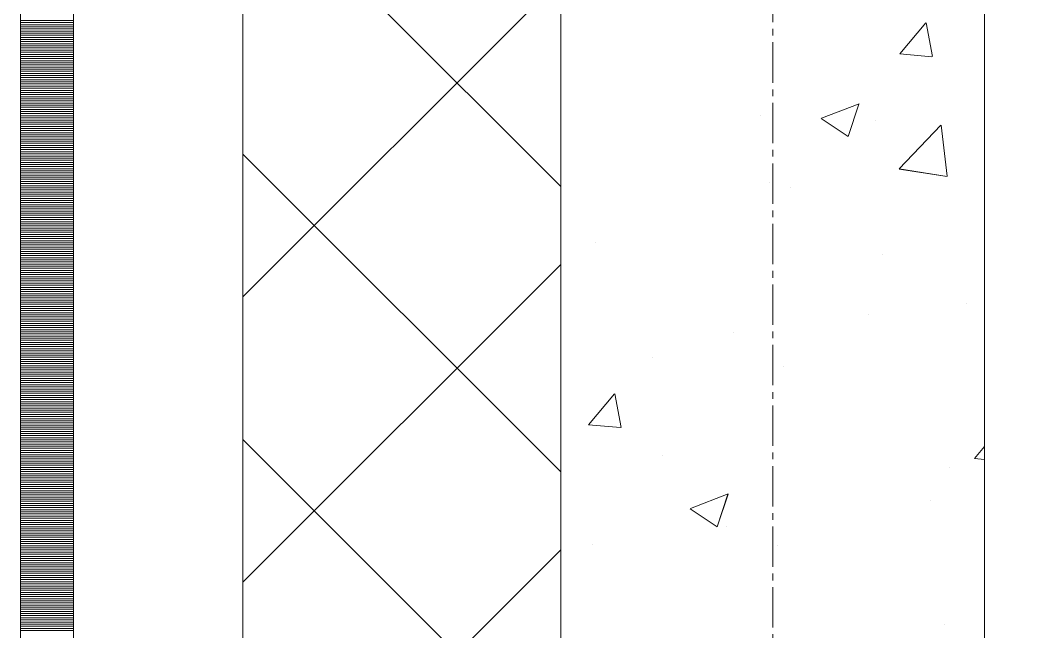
# Model space of a CAD drawing. Header units: millimetres. Extents: x 470010 to 1231400, y -134005 to 421770.
# Drawn here: x 672518.6 to 673001.4, y -31874 to -31585.5 of the extents above; entities that cross this region are included whole.
import ezdxf
from ezdxf.enums import TextEntityAlignment as Align

# ---------------------------------------------------------------- set-up
doc = ezdxf.new("R2010")
doc.units = ezdxf.units.MM
doc.linetypes.add('CENTER2', pattern=[28.575, 19.05, -3.175, 3.175, -3.175])
doc.linetypes.add('DASHED', pattern=[19.05, 12.7, -6.35])
doc.layers.get('Defpoints').update_dxf_attribs({"color": 140})
doc.layers.add('АР_Делит', color=120, linetype='Continuous', lineweight=0, plot=False)
for name, color, linetype, lineweight in [('АР_Стены ПЕНОблок', 52, 'Continuous', 20), ('АР_Тонкая', 254, 'Continuous', 5), ('АР_Утеплитель', 31, 'Continuous', 0), ('АР_Штриховка', 8, 'Continuous', 0)]:
    doc.layers.add(name, color=color, linetype=linetype, lineweight=lineweight)
doc.layers.add('РД_Оси_100', color=7, linetype='Continuous', lineweight=0, true_color=0x525252)
doc.styles.add('style1', font='ARIALN.TTF')

# ---------------------------------------------------------------- blocks, each defined once
blk = doc.blocks.new('СОШ_2200_АР_ОСИ_М100_28.05.24')
at = {"layer": 'АР_Делит', "color": 251, "linetype": 'DASHED', "true_color": 0x636466}
blk.add_lwpolyline([(114955, 135155), (114955, -355), (93595.036, -355), (93595.036, 13855), (94145, 13855), (94145, 68320), (66055, 68320), (66055, 13857.73), (83455, 13857.73), (83455, -355), (45245, -355), (45245, 13145), (44695, 13145), (44695, 26755), (45245, 26755), (45245, 68320), (20455, 68320), (20455, 26755), (27955, 26755), (27955, 13145), (-355, 13145), (-355, 100855)], dxfattribs=at)
at = {"layer": 'РД_Оси_100', "color": 251, "linetype": 'CENTER2', "true_color": 0x636466}
blk.add_line((0, -6155), (0, 139938.679), dxfattribs=at)
blk = doc.blocks.new('A$C9108343f')
at = {"layer": 'АР_Стены ПЕНОблок', "color": 18, "linetype": 'Continuous', "lineweight": 20, "true_color": 0x000000}
for p, q in [((7054.96, 97555), (7054.96, 21355)), ((7254.96, 21355), (7254.96, 97555))]:
    blk.add_line(p, q, dxfattribs=at)
at = {"layer": 'АР_Тонкая', "color": 18, "linetype": 'Continuous', "lineweight": 5, "true_color": 0x000000}
for p, q in [((6799.96, 97555), (6799.96, 21355)), ((6824.96, 97555), (6824.96, 21355)), ((6824.96, 21355), (6824.96, 97555)), ((6904.96, 21355), (6904.96, 97555))]:
    blk.add_line(p, q, dxfattribs=at)
at = {"layer": 'АР_Утеплитель', "color": 18, "linetype": 'Continuous', "lineweight": 0, "true_color": 0x000000}
for p, q in [((6904.96, 97555), (6904.96, 21355)), ((7054.96, 21355), (7054.96, 97555))]:
    blk.add_line(p, q, dxfattribs=at)
at = {"layer": 'АР_Штриховка', "color": 18, "linetype": 'Continuous', "lineweight": 0, "true_color": 0x000000}
for p, q in [((7054.96, 68702.38), (6904.96, 68852.38)), ((6904.96, 68650.24), (7054.96, 68800.24)), ((6799.96, 68780.75), (6824.96, 68780.75)), ((6799.96, 68779.75), (6824.96, 68779.75)), ((7214.93, 68764.97), (7227.18, 68779.56)), ((7230.35, 68763.68), (7227.42, 68779.6)), ((6799.96, 68778.75), (6824.96, 68778.75)), ((6799.96, 68777.75), (6824.96, 68777.75)), ((6799.96, 68776.75), (6824.96, 68776.75)), ((6799.96, 68775.75), (6824.96, 68775.75)), ((6799.96, 68774.75), (6824.96, 68774.75)), ((6799.96, 68773.75), (6824.96, 68773.75)), ((6799.96, 68772.75), (6824.96, 68772.75)), ((6799.96, 68771.75), (6824.96, 68771.75)), ((6799.96, 68770.75), (6824.96, 68770.75)), ((6799.96, 68769.75), (6824.96, 68769.75)), ((6799.96, 68768.75), (6824.96, 68768.75)), ((6799.96, 68767.75), (6824.96, 68767.75)), ((6799.96, 68766.75), (6824.96, 68766.75)), ((6799.96, 68765.75), (6824.96, 68765.75)), ((6799.96, 68764.75), (6824.96, 68764.75)), ((7214.93, 68764.96), (7230.12, 68763.63)), ((6799.96, 68763.75), (6824.96, 68763.75)), ((6799.96, 68762.75), (6824.96, 68762.75)), ((6799.96, 68761.75), (6824.96, 68761.75)), ((6799.96, 68760.75), (6824.96, 68760.75)), ((6799.96, 68759.75), (6824.96, 68759.75)), ((6799.96, 68758.75), (6824.96, 68758.75)), ((6799.96, 68757.75), (6824.96, 68757.75)), ((6799.96, 68756.75), (6824.96, 68756.75)), ((6799.96, 68755.75), (6824.96, 68755.75)), ((6799.96, 68754.75), (6824.96, 68754.75)), ((6799.96, 68753.75), (6824.96, 68753.75)), ((6799.96, 68752.75), (6824.96, 68752.75)), ((6799.96, 68751.75), (6824.96, 68751.75)), ((6799.96, 68750.75), (6824.96, 68750.75)), ((6799.96, 68749.75), (6824.96, 68749.75)), ((6799.96, 68748.75), (6824.96, 68748.75)), ((6799.96, 68747.75), (6824.96, 68747.75)), ((6799.96, 68746.75), (6824.96, 68746.75)), ((6799.96, 68745.75), (6824.96, 68745.75)), ((6799.96, 68744.75), (6824.96, 68744.75)), ((6799.96, 68743.75), (6824.96, 68743.75)), ((6799.96, 68742.75), (6824.96, 68742.75)), ((6799.96, 68741.75), (6824.96, 68741.75)), ((6799.96, 68740.75), (6824.96, 68740.75)), ((7177.94, 68734.58), (7195.73, 68741.4)), ((7190.53, 68725.9), (7195.68, 68741.25)), ((6799.96, 68739.75), (6824.96, 68739.75)), ((6799.96, 68738.75), (6824.96, 68738.75)), ((6799.96, 68737.75), (6824.96, 68737.75)), ((6799.96, 68736.75), (6824.96, 68736.75)), ((6799.96, 68735.75), (6824.96, 68735.75)), ((7149.3, 68735.91), (7149.3, 68735.91)), ((6799.96, 68734.75), (6824.96, 68734.75)), ((6799.96, 68733.75), (6824.96, 68733.75)), ((6799.96, 68732.75), (6824.96, 68732.75)), ((6799.96, 68731.75), (6824.96, 68731.75)), ((7177.88, 68734.43), (7190.51, 68725.91)), ((7203.36, 68733.64), (7203.36, 68733.64)), ((7214.6, 68710.73), (7234.39, 68731.35)), ((7237.26, 68707.24), (7234.46, 68731.36)), ((6799.96, 68730.75), (6824.96, 68730.75)), ((6799.96, 68729.75), (6824.96, 68729.75)), ((6799.96, 68728.75), (6824.96, 68728.75)), ((6799.96, 68727.75), (6824.96, 68727.75)), ((6799.96, 68726.75), (6824.96, 68726.75)), ((6799.96, 68725.75), (6824.96, 68725.75)), ((6799.96, 68724.75), (6824.96, 68724.75)), ((6799.96, 68723.75), (6824.96, 68723.75)), ((6799.96, 68722.75), (6824.96, 68722.75)), ((6799.96, 68721.75), (6824.96, 68721.75)), ((6799.96, 68720.75), (6824.96, 68720.75)), ((6799.96, 68719.75), (6824.96, 68719.75)), ((6799.96, 68718.75), (6824.96, 68718.75)), ((6799.96, 68717.75), (6824.96, 68717.75)), ((6799.96, 68716.75), (6824.96, 68716.75)), ((7054.96, 68567.67), (6904.96, 68717.67)), ((6799.96, 68715.75), (6824.96, 68715.75)), ((6799.96, 68714.75), (6824.96, 68714.75)), ((6799.96, 68713.75), (6824.96, 68713.75)), ((6799.96, 68712.75), (6824.96, 68712.75)), ((6799.96, 68711.75), (6824.96, 68711.75)), ((6799.96, 68710.75), (6824.96, 68710.75)), ((6799.96, 68709.75), (6824.96, 68709.75)), ((6799.96, 68708.75), (6824.96, 68708.75)), ((6799.96, 68707.75), (6824.96, 68707.75)), ((6799.96, 68706.75), (6824.96, 68706.75)), ((7214.65, 68710.62), (7237.24, 68707.12)), ((6799.96, 68705.75), (6824.96, 68705.75)), ((6799.96, 68704.75), (6824.96, 68704.75)), ((6799.96, 68703.75), (6824.96, 68703.75)), ((6799.96, 68702.75), (6824.96, 68702.75)), ((7153.45, 68704.34), (7153.45, 68704.34)), ((7163.26, 68701.82), (7163.26, 68701.82)), ((6799.96, 68701.75), (6824.96, 68701.75)), ((6799.96, 68700.75), (6824.96, 68700.75)), ((6799.96, 68699.75), (6824.96, 68699.75)), ((6799.96, 68698.75), (6824.96, 68698.75)), ((6799.96, 68697.75), (6824.96, 68697.75)), ((6799.96, 68696.75), (6824.96, 68696.75)), ((6799.96, 68695.75), (6824.96, 68695.75)), ((6799.96, 68694.75), (6824.96, 68694.75)), ((6799.96, 68693.75), (6824.96, 68693.75)), ((6799.96, 68692.75), (6824.96, 68692.75)), ((6799.96, 68691.75), (6824.96, 68691.75)), ((6799.96, 68690.75), (6824.96, 68690.75)), ((6799.96, 68689.75), (6824.96, 68689.75)), ((6799.96, 68688.75), (6824.96, 68688.75)), ((6799.96, 68687.75), (6824.96, 68687.75)), ((6799.96, 68686.75), (6824.96, 68686.75)), ((6799.96, 68685.75), (6824.96, 68685.75)), ((6799.96, 68684.75), (6824.96, 68684.75)), ((6799.96, 68683.75), (6824.96, 68683.75)), ((6799.96, 68682.75), (6824.96, 68682.75)), ((6799.96, 68681.75), (6824.96, 68681.75)), ((6799.96, 68680.75), (6824.96, 68680.75)), ((6799.96, 68679.75), (6824.96, 68679.75)), ((6799.96, 68678.75), (6824.96, 68678.75)), ((6799.96, 68677.75), (6824.96, 68677.75)), ((6799.96, 68676.75), (6824.96, 68676.75)), ((6799.96, 68675.75), (6824.96, 68675.75)), ((6799.96, 68674.75), (6824.96, 68674.75)), ((6799.96, 68673.75), (6824.96, 68673.75)), ((7071.41, 68675.95), (7071.41, 68675.95)), ((6799.96, 68672.75), (6824.96, 68672.75)), ((6799.96, 68671.75), (6824.96, 68671.75)), ((6799.96, 68670.75), (6824.96, 68670.75)), ((6799.96, 68669.75), (6824.96, 68669.75)), ((6799.96, 68668.75), (6824.96, 68668.75)), ((7207, 68670.22), (7207, 68670.22)), ((6799.96, 68667.75), (6824.96, 68667.75)), ((6799.96, 68666.75), (6824.96, 68666.75)), ((6799.96, 68665.75), (6824.96, 68665.75)), ((6799.96, 68664.75), (6824.96, 68664.75)), ((6799.96, 68663.75), (6824.96, 68663.75)), ((6904.96, 68515.54), (7054.96, 68665.54)), ((6799.96, 68662.75), (6824.96, 68662.75)), ((6799.96, 68661.75), (6824.96, 68661.75)), ((6799.96, 68660.75), (6824.96, 68660.75)), ((6799.96, 68659.75), (6824.96, 68659.75)), ((6799.96, 68658.75), (6824.96, 68658.75)), ((6799.96, 68657.75), (6824.96, 68657.75)), ((6799.96, 68656.75), (6824.96, 68656.75)), ((6799.96, 68655.75), (6824.96, 68655.75)), ((6799.96, 68654.75), (6824.96, 68654.75)), ((6799.96, 68653.75), (6824.96, 68653.75)), ((6799.96, 68652.75), (6824.96, 68652.75)), ((6799.96, 68651.75), (6824.96, 68651.75)), ((6799.96, 68650.75), (6824.96, 68650.75)), ((6799.96, 68649.75), (6824.96, 68649.75)), ((6799.96, 68648.75), (6824.96, 68648.75)), ((6799.96, 68647.75), (6824.96, 68647.75)), ((6799.96, 68646.75), (6824.96, 68646.75)), ((6799.96, 68645.75), (6824.96, 68645.75)), ((6799.96, 68644.75), (6824.96, 68644.75)), ((7246.31, 68647.03), (7246.31, 68647.03)), ((6799.96, 68643.75), (6824.96, 68643.75)), ((6799.96, 68642.75), (6824.96, 68642.75)), ((6799.96, 68641.75), (6824.96, 68641.75)), ((6799.96, 68640.75), (6824.96, 68640.75)), ((6799.96, 68639.75), (6824.96, 68639.75)), ((7200.12, 68641.83), (7200.12, 68641.83)), ((6799.96, 68638.75), (6824.96, 68638.75)), ((6799.96, 68637.75), (6824.96, 68637.75)), ((6799.96, 68636.75), (6824.96, 68636.75)), ((6799.96, 68635.75), (6824.96, 68635.75)), ((6799.96, 68634.75), (6824.96, 68634.75)), ((6799.96, 68633.75), (6824.96, 68633.75)), ((6799.96, 68632.75), (6824.96, 68632.75)), ((6799.96, 68631.75), (6824.96, 68631.75)), ((6799.96, 68630.75), (6824.96, 68630.75)), ((6799.96, 68629.75), (6824.96, 68629.75)), ((7136.54, 68633.46), (7136.54, 68633.46)), ((6799.96, 68628.75), (6824.96, 68628.75)), ((6799.96, 68627.75), (6824.96, 68627.75)), ((6799.96, 68626.75), (6824.96, 68626.75)), ((6799.96, 68625.75), (6824.96, 68625.75)), ((6799.96, 68624.75), (6824.96, 68624.75)), ((6799.96, 68623.75), (6824.96, 68623.75)), ((6799.96, 68622.75), (6824.96, 68622.75)), ((6799.96, 68621.75), (6824.96, 68621.75)), ((6799.96, 68620.75), (6824.96, 68620.75)), ((6799.96, 68619.75), (6824.96, 68619.75)), ((7098.18, 68621.6), (7098.18, 68621.6)), ((6799.96, 68618.75), (6824.96, 68618.75)), ((6799.96, 68617.75), (6824.96, 68617.75)), ((6799.96, 68616.75), (6824.96, 68616.75)), ((6799.96, 68615.75), (6824.96, 68615.75)), ((7160.17, 68617.27), (7160.17, 68617.27)), ((6799.96, 68614.75), (6824.96, 68614.75)), ((6799.96, 68613.75), (6824.96, 68613.75)), ((6799.96, 68612.75), (6824.96, 68612.75)), ((6799.96, 68611.75), (6824.96, 68611.75)), ((6799.96, 68610.75), (6824.96, 68610.75)), ((6799.96, 68609.75), (6824.96, 68609.75)), ((6799.96, 68608.75), (6824.96, 68608.75)), ((6799.96, 68607.75), (6824.96, 68607.75)), ((6799.96, 68606.75), (6824.96, 68606.75)), ((6799.96, 68605.75), (6824.96, 68605.75)), ((6799.96, 68604.75), (6824.96, 68604.75)), ((6799.96, 68603.75), (6824.96, 68603.75)), ((6799.96, 68602.75), (6824.96, 68602.75)), ((6799.96, 68601.75), (6824.96, 68601.75)), ((6799.96, 68600.75), (6824.96, 68600.75)), ((7067.99, 68589.85), (7080.24, 68604.44)), ((7083.41, 68588.56), (7080.48, 68604.48)), ((6799.96, 68599.75), (6824.96, 68599.75)), ((6799.96, 68598.75), (6824.96, 68598.75)), ((6799.96, 68597.75), (6824.96, 68597.75)), ((6799.96, 68596.75), (6824.96, 68596.75)), ((6799.96, 68595.75), (6824.96, 68595.75)), ((6799.96, 68594.75), (6824.96, 68594.75)), ((6799.96, 68593.75), (6824.96, 68593.75)), ((6799.96, 68592.75), (6824.96, 68592.75)), ((6799.96, 68591.75), (6824.96, 68591.75)), ((6799.96, 68590.75), (6824.96, 68590.75)), ((6799.96, 68589.75), (6824.96, 68589.75)), ((6799.96, 68588.75), (6824.96, 68588.75)), ((6799.96, 68587.75), (6824.96, 68587.75)), ((6799.96, 68586.75), (6824.96, 68586.75)), ((7067.99, 68589.84), (7083.17, 68588.51)), ((6799.96, 68585.75), (6824.96, 68585.75)), ((6799.96, 68584.75), (6824.96, 68584.75)), ((6799.96, 68583.75), (6824.96, 68583.75)), ((6799.96, 68582.75), (6824.96, 68582.75)), ((6799.96, 68581.75), (6824.96, 68581.75)), ((7054.96, 68432.97), (6904.96, 68582.97)), ((6799.96, 68580.75), (6824.96, 68580.75)), ((6799.96, 68579.75), (6824.96, 68579.75)), ((6799.96, 68578.75), (6824.96, 68578.75)), ((6799.96, 68577.75), (6824.96, 68577.75)), ((6799.96, 68576.75), (6824.96, 68576.75)), ((7250.18, 68573.91), (7254.96, 68579.61)), ((6799.96, 68575.75), (6824.96, 68575.75)), ((6799.96, 68574.75), (6824.96, 68574.75)), ((6799.96, 68573.75), (6824.96, 68573.75)), ((6799.96, 68572.75), (6824.96, 68572.75)), ((6799.96, 68571.75), (6824.96, 68571.75)), ((7102.91, 68575.23), (7102.91, 68575.23)), ((7250.18, 68573.9), (7254.96, 68573.49)), ((6799.96, 68570.75), (6824.96, 68570.75)), ((6799.96, 68569.75), (6824.96, 68569.75)), ((6799.96, 68568.75), (6824.96, 68568.75)), ((6799.96, 68567.75), (6824.96, 68567.75)), ((6799.96, 68566.75), (6824.96, 68566.75)), ((7238.5, 68569.5), (7238.5, 68569.5)), ((6799.96, 68565.75), (6824.96, 68565.75)), ((6799.96, 68564.75), (6824.96, 68564.75)), ((6799.96, 68563.75), (6824.96, 68563.75)), ((6799.96, 68562.75), (6824.96, 68562.75)), ((6799.96, 68561.75), (6824.96, 68561.75)), ((6799.96, 68560.75), (6824.96, 68560.75)), ((6799.96, 68559.75), (6824.96, 68559.75)), ((6799.96, 68558.75), (6824.96, 68558.75)), ((6799.96, 68557.75), (6824.96, 68557.75)), ((7116.14, 68550.39), (7133.93, 68557.22)), ((7128.72, 68541.71), (7133.87, 68557.06)), ((6799.96, 68556.75), (6824.96, 68556.75)), ((6799.96, 68555.75), (6824.96, 68555.75)), ((6799.96, 68554.75), (6824.96, 68554.75)), ((6799.96, 68553.75), (6824.96, 68553.75)), ((6799.96, 68552.75), (6824.96, 68552.75)), ((7229.5, 68554.31), (7229.5, 68554.31)), ((6799.96, 68551.75), (6824.96, 68551.75)), ((6799.96, 68550.75), (6824.96, 68550.75)), ((6799.96, 68549.75), (6824.96, 68549.75)), ((6799.96, 68548.75), (6824.96, 68548.75)), ((6799.96, 68547.75), (6824.96, 68547.75)), ((7116.07, 68550.24), (7128.71, 68541.72)), ((6799.96, 68546.75), (6824.96, 68546.75)), ((6799.96, 68545.75), (6824.96, 68545.75)), ((6799.96, 68544.75), (6824.96, 68544.75)), ((6799.96, 68543.75), (6824.96, 68543.75)), ((6799.96, 68542.75), (6824.96, 68542.75)), ((6799.96, 68541.75), (6824.96, 68541.75)), ((6799.96, 68540.75), (6824.96, 68540.75)), ((6799.96, 68539.75), (6824.96, 68539.75)), ((6799.96, 68538.75), (6824.96, 68538.75)), ((6799.96, 68537.75), (6824.96, 68537.75)), ((7133.3, 68541.65), (7133.3, 68541.65)), ((6799.96, 68536.75), (6824.96, 68536.75)), ((6799.96, 68535.75), (6824.96, 68535.75)), ((6799.96, 68534.75), (6824.96, 68534.75)), ((6799.96, 68533.75), (6824.96, 68533.75)), ((7069.72, 68533.28), (7069.72, 68533.28)), ((6799.96, 68532.75), (6824.96, 68532.75)), ((6799.96, 68531.75), (6824.96, 68531.75)), ((6799.96, 68530.75), (6824.96, 68530.75)), ((6799.96, 68529.75), (6824.96, 68529.75)), ((6799.96, 68528.75), (6824.96, 68528.75)), ((6904.96, 68380.83), (7054.96, 68530.83)), ((7157.08, 68532.71), (7157.08, 68532.71)), ((6799.96, 68527.75), (6824.96, 68527.75)), ((6799.96, 68526.75), (6824.96, 68526.75)), ((6799.96, 68525.75), (6824.96, 68525.75)), ((6799.96, 68524.75), (6824.96, 68524.75)), ((6799.96, 68523.75), (6824.96, 68523.75)), ((6799.96, 68522.75), (6824.96, 68522.75)), ((6799.96, 68521.75), (6824.96, 68521.75)), ((6799.96, 68520.75), (6824.96, 68520.75)), ((6799.96, 68519.75), (6824.96, 68519.75)), ((6799.96, 68518.75), (6824.96, 68518.75)), ((6799.96, 68517.75), (6824.96, 68517.75)), ((6799.96, 68516.75), (6824.96, 68516.75)), ((6799.96, 68515.75), (6824.96, 68515.75)), ((6799.96, 68514.75), (6824.96, 68514.75)), ((6799.96, 68513.75), (6824.96, 68513.75)), ((6799.96, 68512.75), (6824.96, 68512.75)), ((6799.96, 68511.75), (6824.96, 68511.75)), ((6799.96, 68510.75), (6824.96, 68510.75)), ((6799.96, 68509.75), (6824.96, 68509.75)), ((6799.96, 68508.75), (6824.96, 68508.75)), ((6799.96, 68507.75), (6824.96, 68507.75)), ((6799.96, 68506.75), (6824.96, 68506.75)), ((6799.96, 68505.75), (6824.96, 68505.75)), ((6799.96, 68504.75), (6824.96, 68504.75)), ((6799.96, 68503.75), (6824.96, 68503.75)), ((6799.96, 68502.75), (6824.96, 68502.75)), ((6799.96, 68501.75), (6824.96, 68501.75)), ((6799.96, 68500.75), (6824.96, 68500.75)), ((6799.96, 68499.75), (6824.96, 68499.75)), ((6799.96, 68498.75), (6824.96, 68498.75)), ((6799.96, 68497.75), (6824.96, 68497.75)), ((6799.96, 68496.75), (6824.96, 68496.75)), ((6799.96, 68495.75), (6824.96, 68495.75)), ((6799.96, 68494.75), (6824.96, 68494.75)), ((7235.82, 68495.47), (7235.82, 68495.47)), ((6799.96, 68493.75), (6824.96, 68493.75)), ((6799.96, 68492.75), (6824.96, 68492.75))]:
    blk.add_line(p, q, dxfattribs=at)
at = {"layer": 'РД_Оси_100'}
blk.add_blockref('СОШ_2200_АР_ОСИ_М100_28.05.24', (7154.96, 6755), dxfattribs=at)
at = {"layer": 'Defpoints', "color": 18, "true_color": 0x000000, "style": 'style1'}
for p in [(143949.34, 316089.12), (143974.98, 281639.5), (143890.4, 273244.71), (143839.99, 264276.81), (143967.75, 254892.38), (12251.96, 104178.14), (12382.58, 96023.14)]:
    blk.add_attdef('АР-ПОМЕЩЕНИЕ:НАИМЕНОВАНИЕ', text='', height=100, dxfattribs=at).set_placement(p, align=Align.MIDDLE)
at = {"layer": 'Defpoints', "color": 18, "true_color": 0x000000, "style": 'style1', "flags": 8}
for p in [(143951.3, 279099.09), (143848.34, 269251.11), (143875.33, 260094.25), (144049.74, 250824.7), (163419.28, 238153.36), (155897.46, 237965.97), (183037.2, 237965.97), (143342.94, 237876.19)]:
    blk.add_attdef('АР-ПОМЕЩЕНИЕ:НАИМЕНОВАНИЕ', text='', height=100, dxfattribs=at).set_placement(p, align=Align.MIDDLE)

msp = doc.modelspace()

# ---------------------------------------------------------------- linework, layer by layer
at = {"layer": 'АР_Стены ПЕНОблок', "color": 18, "linetype": 'Continuous', "lineweight": 20, "true_color": 0x000000}
for p, q in [((672773.57, -2811.242), (672773.57, -79011.242)), ((672973.57, -79011.242), (672973.57, -2811.242))]:
    msp.add_line(p, q, dxfattribs=at)
at = {"layer": 'АР_Тонкая', "color": 18, "linetype": 'Continuous', "lineweight": 5, "true_color": 0x000000}
for p, q in [((672518.57, -2811.242), (672518.57, -79011.242)), ((672543.57, -2811.242), (672543.57, -79011.242)), ((672543.57, -79011.242), (672543.57, -2811.242)), ((672623.57, -79011.242), (672623.57, -2811.242))]:
    msp.add_line(p, q, dxfattribs=at)
at = {"layer": 'АР_Утеплитель', "color": 18, "linetype": 'Continuous', "lineweight": 0, "true_color": 0x000000}
for p, q in [((672623.57, -2811.242), (672623.57, -79011.242)), ((672773.57, -79011.242), (672773.57, -2811.242))]:
    msp.add_line(p, q, dxfattribs=at)
at = {"layer": 'АР_Штриховка', "color": 18, "linetype": 'Continuous', "lineweight": 0, "true_color": 0x000000}
for p, q in [((672773.57, -31663.864), (672623.57, -31513.864)), ((672623.57, -31716.001), (672773.57, -31566.001)), ((672518.57, -31586.492), (672543.57, -31586.492)), ((672933.546, -31601.277), (672945.792, -31586.684)), ((672948.967, -31602.565), (672946.03, -31586.644)), ((672518.57, -31587.492), (672543.57, -31587.492)), ((672518.57, -31588.492), (672543.57, -31588.492)), ((672518.57, -31589.492), (672543.57, -31589.492)), ((672518.57, -31590.492), (672543.57, -31590.492)), ((672518.57, -31591.492), (672543.57, -31591.492)), ((672518.57, -31592.492), (672543.57, -31592.492)), ((672518.57, -31593.492), (672543.57, -31593.492)), ((672518.57, -31594.492), (672543.57, -31594.492)), ((672518.57, -31595.492), (672543.57, -31595.492)), ((672518.57, -31596.492), (672543.57, -31596.492)), ((672518.57, -31597.492), (672543.57, -31597.492)), ((672518.57, -31598.492), (672543.57, -31598.492)), ((672518.57, -31599.492), (672543.57, -31599.492)), ((672518.57, -31600.492), (672543.57, -31600.492)), ((672518.57, -31601.492), (672543.57, -31601.492)), ((672518.57, -31602.492), (672543.57, -31602.492)), ((672518.57, -31603.492), (672543.57, -31603.492)), ((672518.57, -31604.492), (672543.57, -31604.492)), ((672518.57, -31605.492), (672543.57, -31605.492)), ((672933.546, -31601.281), (672948.728, -31602.609)), ((672518.57, -31606.492), (672543.57, -31606.492)), ((672518.57, -31607.492), (672543.57, -31607.492)), ((672518.57, -31608.492), (672543.57, -31608.492)), ((672518.57, -31609.492), (672543.57, -31609.492)), ((672518.57, -31610.492), (672543.57, -31610.492)), ((672518.57, -31611.492), (672543.57, -31611.492)), ((672518.57, -31612.492), (672543.57, -31612.492)), ((672518.57, -31613.492), (672543.57, -31613.492)), ((672518.57, -31614.492), (672543.57, -31614.492)), ((672518.57, -31615.492), (672543.57, -31615.492)), ((672518.57, -31616.492), (672543.57, -31616.492)), ((672518.57, -31617.492), (672543.57, -31617.492)), ((672518.57, -31618.492), (672543.57, -31618.492)), ((672518.57, -31619.492), (672543.57, -31619.492)), ((672518.57, -31620.492), (672543.57, -31620.492)), ((672518.57, -31621.492), (672543.57, -31621.492)), ((672518.57, -31622.492), (672543.57, -31622.492)), ((672518.57, -31623.492), (672543.57, -31623.492)), ((672518.57, -31624.492), (672543.57, -31624.492)), ((672896.556, -31631.666), (672914.341, -31624.839)), ((672909.137, -31640.342), (672914.288, -31624.993)), ((672518.57, -31625.492), (672543.57, -31625.492)), ((672518.57, -31626.492), (672543.57, -31626.492)), ((672518.57, -31627.492), (672543.57, -31627.492)), ((672518.57, -31628.492), (672543.57, -31628.492)), ((672518.57, -31629.492), (672543.57, -31629.492)), ((672518.57, -31630.492), (672543.57, -31630.492)), ((672518.57, -31631.492), (672543.57, -31631.492)), ((672518.57, -31632.492), (672543.57, -31632.492)), ((672518.57, -31633.492), (672543.57, -31633.492)), ((672518.57, -31634.492), (672543.57, -31634.492)), ((672896.489, -31631.815), (672909.123, -31640.337)), ((672933.216, -31655.51), (672953, -31634.892)), ((672955.874, -31659.006), (672953.068, -31634.884)), ((672518.57, -31635.492), (672543.57, -31635.492)), ((672518.57, -31636.492), (672543.57, -31636.492)), ((672518.57, -31637.492), (672543.57, -31637.492)), ((672518.57, -31638.492), (672543.57, -31638.492)), ((672518.57, -31639.492), (672543.57, -31639.492)), ((672518.57, -31640.492), (672543.57, -31640.492)), ((672518.57, -31641.492), (672543.57, -31641.492)), ((672518.57, -31642.492), (672543.57, -31642.492)), ((672518.57, -31643.492), (672543.57, -31643.492)), ((672518.57, -31644.492), (672543.57, -31644.492)), ((672518.57, -31645.492), (672543.57, -31645.492)), ((672518.57, -31646.492), (672543.57, -31646.492)), ((672518.57, -31647.492), (672543.57, -31647.492)), ((672518.57, -31648.492), (672543.57, -31648.492)), ((672773.57, -31798.568), (672623.57, -31648.568)), ((672518.57, -31649.492), (672543.57, -31649.492)), ((672518.57, -31650.492), (672543.57, -31650.492)), ((672518.57, -31651.492), (672543.57, -31651.492)), ((672518.57, -31652.492), (672543.57, -31652.492)), ((672518.57, -31653.492), (672543.57, -31653.492)), ((672518.57, -31654.492), (672543.57, -31654.492)), ((672518.57, -31655.492), (672543.57, -31655.492)), ((672518.57, -31656.492), (672543.57, -31656.492)), ((672518.57, -31657.492), (672543.57, -31657.492)), ((672518.57, -31658.492), (672543.57, -31658.492)), ((672933.267, -31655.617), (672955.857, -31659.121)), ((672518.57, -31659.492), (672543.57, -31659.492)), ((672518.57, -31660.492), (672543.57, -31660.492)), ((672518.57, -31661.492), (672543.57, -31661.492)), ((672518.57, -31662.492), (672543.57, -31662.492)), ((672518.57, -31663.492), (672543.57, -31663.492)), ((672518.57, -31664.492), (672543.57, -31664.492)), ((672518.57, -31665.492), (672543.57, -31665.492)), ((672518.57, -31666.492), (672543.57, -31666.492)), ((672518.57, -31667.492), (672543.57, -31667.492)), ((672518.57, -31668.492), (672543.57, -31668.492)), ((672518.57, -31669.492), (672543.57, -31669.492)), ((672518.57, -31670.492), (672543.57, -31670.492)), ((672518.57, -31671.492), (672543.57, -31671.492)), ((672518.57, -31672.492), (672543.57, -31672.492)), ((672518.57, -31673.492), (672543.57, -31673.492)), ((672518.57, -31674.492), (672543.57, -31674.492)), ((672518.57, -31675.492), (672543.57, -31675.492)), ((672518.57, -31676.492), (672543.57, -31676.492)), ((672518.57, -31677.492), (672543.57, -31677.492)), ((672518.57, -31678.492), (672543.57, -31678.492)), ((672518.57, -31679.492), (672543.57, -31679.492)), ((672518.57, -31680.492), (672543.57, -31680.492)), ((672518.57, -31681.492), (672543.57, -31681.492)), ((672518.57, -31682.492), (672543.57, -31682.492)), ((672518.57, -31683.492), (672543.57, -31683.492)), ((672518.57, -31684.492), (672543.57, -31684.492)), ((672518.57, -31685.492), (672543.57, -31685.492)), ((672518.57, -31686.492), (672543.57, -31686.492)), ((672518.57, -31687.492), (672543.57, -31687.492)), ((672518.57, -31688.492), (672543.57, -31688.492)), ((672518.57, -31689.492), (672543.57, -31689.492)), ((672518.57, -31690.492), (672543.57, -31690.492)), ((672518.57, -31691.492), (672543.57, -31691.492)), ((672518.57, -31692.492), (672543.57, -31692.492)), ((672518.57, -31693.492), (672543.57, -31693.492)), ((672518.57, -31694.492), (672543.57, -31694.492)), ((672518.57, -31695.492), (672543.57, -31695.492)), ((672518.57, -31696.492), (672543.57, -31696.492)), ((672518.57, -31697.492), (672543.57, -31697.492)), ((672518.57, -31698.492), (672543.57, -31698.492)), ((672518.57, -31699.492), (672543.57, -31699.492)), ((672518.57, -31700.492), (672543.57, -31700.492)), ((672518.57, -31701.492), (672543.57, -31701.492)), ((672518.57, -31702.492), (672543.57, -31702.492)), ((672623.57, -31850.705), (672773.57, -31700.705)), ((672518.57, -31703.492), (672543.57, -31703.492)), ((672518.57, -31704.492), (672543.57, -31704.492)), ((672518.57, -31705.492), (672543.57, -31705.492)), ((672518.57, -31706.492), (672543.57, -31706.492)), ((672518.57, -31707.492), (672543.57, -31707.492)), ((672518.57, -31708.492), (672543.57, -31708.492)), ((672518.57, -31709.492), (672543.57, -31709.492)), ((672518.57, -31710.492), (672543.57, -31710.492)), ((672518.57, -31711.492), (672543.57, -31711.492)), ((672518.57, -31712.492), (672543.57, -31712.492)), ((672518.57, -31713.492), (672543.57, -31713.492)), ((672518.57, -31714.492), (672543.57, -31714.492)), ((672518.57, -31715.492), (672543.57, -31715.492)), ((672518.57, -31716.492), (672543.57, -31716.492)), ((672518.57, -31717.492), (672543.57, -31717.492)), ((672518.57, -31718.492), (672543.57, -31718.492)), ((672518.57, -31719.492), (672543.57, -31719.492)), ((672518.57, -31720.492), (672543.57, -31720.492)), ((672518.57, -31721.492), (672543.57, -31721.492)), ((672518.57, -31722.492), (672543.57, -31722.492)), ((672518.57, -31723.492), (672543.57, -31723.492)), ((672518.57, -31724.492), (672543.57, -31724.492)), ((672518.57, -31725.492), (672543.57, -31725.492)), ((672518.57, -31726.492), (672543.57, -31726.492)), ((672518.57, -31727.492), (672543.57, -31727.492)), ((672518.57, -31728.492), (672543.57, -31728.492)), ((672518.57, -31729.492), (672543.57, -31729.492)), ((672518.57, -31730.492), (672543.57, -31730.492)), ((672518.57, -31731.492), (672543.57, -31731.492)), ((672518.57, -31732.492), (672543.57, -31732.492)), ((672518.57, -31733.492), (672543.57, -31733.492)), ((672518.57, -31734.492), (672543.57, -31734.492)), ((672518.57, -31735.492), (672543.57, -31735.492)), ((672518.57, -31736.492), (672543.57, -31736.492)), ((672518.57, -31737.492), (672543.57, -31737.492)), ((672518.57, -31738.492), (672543.57, -31738.492)), ((672518.57, -31739.492), (672543.57, -31739.492)), ((672518.57, -31740.492), (672543.57, -31740.492)), ((672518.57, -31741.492), (672543.57, -31741.492)), ((672518.57, -31742.492), (672543.57, -31742.492)), ((672518.57, -31743.492), (672543.57, -31743.492)), ((672518.57, -31744.492), (672543.57, -31744.492)), ((672518.57, -31745.492), (672543.57, -31745.492)), ((672518.57, -31746.492), (672543.57, -31746.492)), ((672518.57, -31747.492), (672543.57, -31747.492)), ((672518.57, -31748.492), (672543.57, -31748.492)), ((672518.57, -31749.492), (672543.57, -31749.492)), ((672518.57, -31750.492), (672543.57, -31750.492)), ((672518.57, -31751.492), (672543.57, -31751.492)), ((672518.57, -31752.492), (672543.57, -31752.492)), ((672518.57, -31753.492), (672543.57, -31753.492)), ((672518.57, -31754.492), (672543.57, -31754.492)), ((672518.57, -31755.492), (672543.57, -31755.492)), ((672518.57, -31756.492), (672543.57, -31756.492)), ((672518.57, -31757.492), (672543.57, -31757.492)), ((672518.57, -31758.492), (672543.57, -31758.492)), ((672518.57, -31759.492), (672543.57, -31759.492)), ((672518.57, -31760.492), (672543.57, -31760.492)), ((672518.57, -31761.492), (672543.57, -31761.492)), ((672518.57, -31762.492), (672543.57, -31762.492)), ((672518.57, -31763.492), (672543.57, -31763.492)), ((672518.57, -31764.492), (672543.57, -31764.492)), ((672786.605, -31776.394), (672798.85, -31761.801)), ((672802.026, -31777.683), (672799.089, -31761.762)), ((672518.57, -31765.492), (672543.57, -31765.492)), ((672518.57, -31766.492), (672543.57, -31766.492)), ((672518.57, -31767.492), (672543.57, -31767.492)), ((672518.57, -31768.492), (672543.57, -31768.492)), ((672518.57, -31769.492), (672543.57, -31769.492)), ((672518.57, -31770.492), (672543.57, -31770.492)), ((672518.57, -31771.492), (672543.57, -31771.492)), ((672518.57, -31772.492), (672543.57, -31772.492)), ((672518.57, -31773.492), (672543.57, -31773.492)), ((672518.57, -31774.492), (672543.57, -31774.492)), ((672518.57, -31775.492), (672543.57, -31775.492)), ((672518.57, -31776.492), (672543.57, -31776.492)), ((672518.57, -31777.492), (672543.57, -31777.492)), ((672518.57, -31778.492), (672543.57, -31778.492)), ((672518.57, -31779.492), (672543.57, -31779.492)), ((672786.605, -31776.399), (672801.787, -31777.727)), ((672518.57, -31780.492), (672543.57, -31780.492)), ((672518.57, -31781.492), (672543.57, -31781.492)), ((672518.57, -31782.492), (672543.57, -31782.492)), ((672518.57, -31783.492), (672543.57, -31783.492)), ((672518.57, -31784.492), (672543.57, -31784.492)), ((672773.57, -31933.272), (672623.57, -31783.272)), ((672518.57, -31785.492), (672543.57, -31785.492)), ((672518.57, -31786.492), (672543.57, -31786.492)), ((672518.57, -31787.492), (672543.57, -31787.492)), ((672518.57, -31788.492), (672543.57, -31788.492)), ((672518.57, -31789.492), (672543.57, -31789.492)), ((672968.79, -31792.334), (672973.57, -31786.637)), ((672518.57, -31790.492), (672543.57, -31790.492)), ((672518.57, -31791.492), (672543.57, -31791.492)), ((672518.57, -31792.492), (672543.57, -31792.492)), ((672518.57, -31793.492), (672543.57, -31793.492)), ((672968.79, -31792.338), (672973.57, -31792.756)), ((672518.57, -31794.492), (672543.57, -31794.492)), ((672518.57, -31795.492), (672543.57, -31795.492)), ((672518.57, -31796.492), (672543.57, -31796.492)), ((672518.57, -31797.492), (672543.57, -31797.492)), ((672518.57, -31798.492), (672543.57, -31798.492)), ((672518.57, -31799.492), (672543.57, -31799.492)), ((672518.57, -31800.492), (672543.57, -31800.492)), ((672518.57, -31801.492), (672543.57, -31801.492)), ((672518.57, -31802.492), (672543.57, -31802.492)), ((672518.57, -31803.492), (672543.57, -31803.492)), ((672518.57, -31804.492), (672543.57, -31804.492)), ((672518.57, -31805.492), (672543.57, -31805.492)), ((672518.57, -31806.492), (672543.57, -31806.492)), ((672518.57, -31807.492), (672543.57, -31807.492)), ((672518.57, -31808.492), (672543.57, -31808.492)), ((672518.57, -31809.492), (672543.57, -31809.492)), ((672518.57, -31810.492), (672543.57, -31810.492)), ((672518.57, -31811.492), (672543.57, -31811.492)), ((672518.57, -31812.492), (672543.57, -31812.492)), ((672518.57, -31813.492), (672543.57, -31813.492)), ((672834.754, -31815.854), (672852.539, -31809.027)), ((672847.335, -31824.53), (672852.486, -31809.181)), ((672518.57, -31814.492), (672543.57, -31814.492)), ((672518.57, -31815.492), (672543.57, -31815.492)), ((672518.57, -31816.492), (672543.57, -31816.492)), ((672518.57, -31817.492), (672543.57, -31817.492)), ((672834.687, -31816.003), (672847.321, -31824.525)), ((672518.57, -31818.492), (672543.57, -31818.492)), ((672518.57, -31819.492), (672543.57, -31819.492)), ((672518.57, -31820.492), (672543.57, -31820.492)), ((672518.57, -31821.492), (672543.57, -31821.492)), ((672518.57, -31822.492), (672543.57, -31822.492)), ((672518.57, -31823.492), (672543.57, -31823.492)), ((672518.57, -31824.492), (672543.57, -31824.492)), ((672518.57, -31825.492), (672543.57, -31825.492)), ((672518.57, -31826.492), (672543.57, -31826.492)), ((672518.57, -31827.492), (672543.57, -31827.492)), ((672518.57, -31828.492), (672543.57, -31828.492)), ((672518.57, -31829.492), (672543.57, -31829.492)), ((672518.57, -31830.492), (672543.57, -31830.492)), ((672518.57, -31831.492), (672543.57, -31831.492)), ((672518.57, -31832.492), (672543.57, -31832.492)), ((672518.57, -31833.492), (672543.57, -31833.492)), ((672518.57, -31834.492), (672543.57, -31834.492)), ((672518.57, -31835.492), (672543.57, -31835.492)), ((672518.57, -31836.492), (672543.57, -31836.492)), ((672518.57, -31837.492), (672543.57, -31837.492)), ((672623.57, -31985.409), (672773.57, -31835.409)), ((672518.57, -31838.492), (672543.57, -31838.492)), ((672518.57, -31839.492), (672543.57, -31839.492)), ((672518.57, -31840.492), (672543.57, -31840.492)), ((672518.57, -31841.492), (672543.57, -31841.492)), ((672518.57, -31842.492), (672543.57, -31842.492)), ((672518.57, -31843.492), (672543.57, -31843.492)), ((672518.57, -31844.492), (672543.57, -31844.492)), ((672518.57, -31845.492), (672543.57, -31845.492)), ((672518.57, -31846.492), (672543.57, -31846.492)), ((672518.57, -31847.492), (672543.57, -31847.492)), ((672518.57, -31848.492), (672543.57, -31848.492)), ((672518.57, -31849.492), (672543.57, -31849.492)), ((672518.57, -31850.492), (672543.57, -31850.492)), ((672518.57, -31851.492), (672543.57, -31851.492)), ((672518.57, -31852.492), (672543.57, -31852.492)), ((672518.57, -31853.492), (672543.57, -31853.492)), ((672518.57, -31854.492), (672543.57, -31854.492)), ((672518.57, -31855.492), (672543.57, -31855.492)), ((672518.57, -31856.492), (672543.57, -31856.492)), ((672518.57, -31857.492), (672543.57, -31857.492)), ((672518.57, -31858.492), (672543.57, -31858.492)), ((672518.57, -31859.492), (672543.57, -31859.492)), ((672518.57, -31860.492), (672543.57, -31860.492)), ((672518.57, -31861.492), (672543.57, -31861.492)), ((672518.57, -31862.492), (672543.57, -31862.492)), ((672518.57, -31863.492), (672543.57, -31863.492)), ((672518.57, -31864.492), (672543.57, -31864.492)), ((672518.57, -31865.492), (672543.57, -31865.492)), ((672518.57, -31866.492), (672543.57, -31866.492)), ((672518.57, -31867.492), (672543.57, -31867.492)), ((672518.57, -31868.492), (672543.57, -31868.492)), ((672518.57, -31869.492), (672543.57, -31869.492)), ((672518.57, -31870.492), (672543.57, -31870.492)), ((672518.57, -31871.492), (672543.57, -31871.492)), ((672518.57, -31872.492), (672543.57, -31872.492)), ((672518.57, -31873.492), (672543.57, -31873.492))]:
    msp.add_line(p, q, dxfattribs=at)

# ---------------------------------------------------------------- block references
msp.add_blockref('A$C9108343f', (665718.612, -100366.242))
at = {"layer": 'РД_Оси_100'}
msp.add_blockref('СОШ_2200_АР_ОСИ_М100_28.05.24', (672873.57, -93611.242), dxfattribs=at)

doc.saveas('drawing.dxf')
